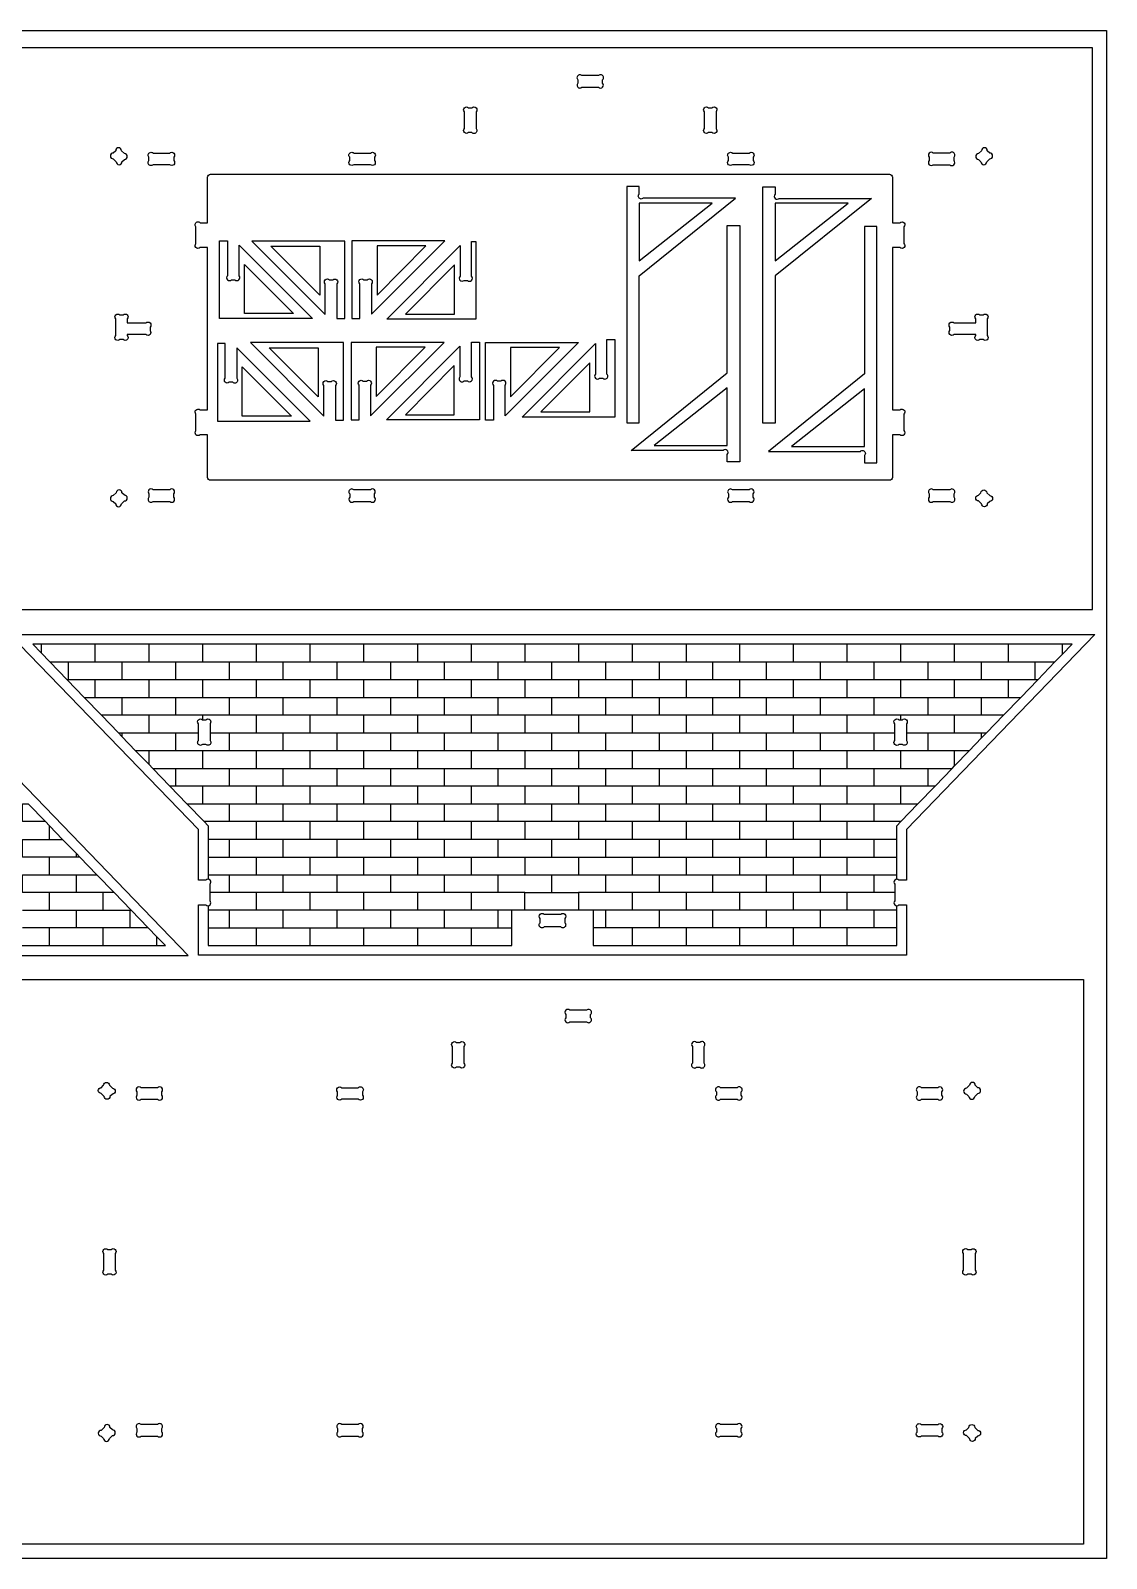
# Model space of a CAD drawing. Extents: x -202 to 2000, y -1029 to 551.
# Drawn here: x 888 to 2000, y -1029 to 551 of the extents above; entities that cross this region are included whole.
import ezdxf

# ---------------------------------------------------------------- set-up
doc = ezdxf.new("R2010")
doc.units = 0
doc.header["$MEASUREMENT"] = 0
doc.layers.get('0').update_dxf_attribs({"linetype": 'CONTINUOUS'})
doc.layers.add('ENGRAVING', color=1, linetype='CONTINUOUS')

msp = doc.modelspace()

# ---------------------------------------------------------------- linework, layer by layer
for points in [[(-202.2, -1028.7), (-202.2, 551.1), (1999.8, 551.1), (1999.8, -1028.7)], [(864, -47.6), (1985.4, -47.6), (1985.4, 533.1), (864, 533.1)], [(1516.8, 313.1), (1592.3, 372.7), (1516.8, 372.7)], [(1657.4, 312.9), (1732.9, 372.5), (1657.4, 372.5)], [(1136, 328.3), (1186.7, 328.3), (1186.7, 277.4)], [(1245.9, 277.6), (1296.5, 328.5), (1245.9, 328.5)], [(1109, 258.4), (1109, 309.3), (1159.7, 258.4)], [(1275.3, 257.9), (1325.9, 257.9), (1325.9, 308.8)], [(1134.6, 223.2), (1185.2, 223.2), (1185.2, 172.3)], [(1245.1, 172.7), (1295.8, 223.6), (1245.1, 223.6)], [(1384, 172.5), (1434.6, 223.4), (1384, 223.4)], [(1415.2, 156.7), (1465.9, 156.7), (1465.9, 207.6)], [(1106.7, 152.4), (1106.7, 203.3), (1157.4, 152.4)], [(1325.8, 153.8), (1325.8, 204.7), (1275.2, 153.8)], [(1532.5, 122.2), (1607.9, 122.2), (1607.9, 181.7)], [(1749.8, 180.7), (1674.3, 121.1), (1749.8, 121.1)], [(851.6, -1014), (851.6, -430.2), (1976, -430.2), (1976, -1014)]]:
    msp.add_lwpolyline(points, close=True)
for points in [[(1457.7, 492.5), (1474.9, 492.5, 1), (1479.1, 496.7), (1479.1, 500.2, 1), (1474.9, 504.5), (1457.7, 504.5, 1), (1453.5, 500.2), (1453.5, 496.7, 1)], [(1340.5, 471.3), (1344, 471.3, -1), (1348.3, 467), (1348.3, 449.9, -1), (1344, 445.6), (1340.5, 445.6, -1), (1336.3, 449.9), (1336.3, 467, -1)], [(1584.3, 449.9), (1584.3, 467, -1), (1588.5, 471.3), (1592.1, 471.3, -1), (1596.3, 467), (1596.3, 449.9, -1), (1592.1, 445.6), (1588.5, 445.6, -1)], [(982.3, 415.4), (984.8, 417.9, 1), (984.8, 423.9), (981.8, 426.9, 1), (975.8, 426.9), (973.3, 424.4, 1), (973.3, 418.4), (976.3, 415.4, 1)], [(1876.1, 415.4), (1879.2, 418.4, 1), (1879.2, 424.4), (1876.7, 426.9, 1), (1870.7, 426.9), (1867.7, 423.9, 1), (1867.7, 417.9), (1870.1, 415.4, 1)], [(1014.4, 424.4), (1031.6, 424.4, -1), (1035.8, 420.1), (1035.8, 416.6, -1), (1031.6, 412.4), (1014.4, 412.4, -1), (1010.2, 416.6), (1010.2, 420.1, -1)], [(1221.9, 424.4), (1239.1, 424.4, -1), (1243.3, 420.1), (1243.3, 416.6, -1), (1239.1, 412.4), (1221.9, 412.4, -1), (1217.7, 416.6), (1217.7, 420.1, -1)], [(1613.4, 424.4), (1630.6, 424.4, -1), (1634.8, 420.1), (1634.8, 416.6, -1), (1630.6, 412.4), (1613.4, 412.4, -1), (1609.2, 416.6), (1609.2, 420.1, -1)], [(1838, 424.4), (1820.9, 424.4, 1), (1816.7, 420.1), (1816.7, 416.6, 1), (1820.9, 412.4), (1838, 412.4, 1), (1842.3, 416.6), (1842.3, 420.1, 1)], [(1778.6, 133.2), (1778.6, 89.1, -0.414214), (1775.6, 86.1), (1073.8, 86.1, -0.414214), (1070.8, 89.1), (1070.8, 133.2), (1063, 133.2, -1), (1058.8, 137.4), (1058.8, 154.5, -1), (1063, 158.8), (1070.8, 158.8), (1070.8, 326.7), (1063, 326.7, -1), (1058.8, 331), (1058.8, 348.1, -1), (1063, 352.4), (1070.8, 352.4), (1070.8, 399.5, -0.414214), (1073.8, 402.5), (1775.6, 402.5, -0.414214), (1778.6, 399.5), (1778.6, 352.4), (1786.4, 352.4, -1), (1790.6, 348.1), (1790.6, 331, -1), (1786.4, 326.7), (1778.6, 326.7), (1778.6, 158.8), (1786.4, 158.8, -1), (1790.6, 154.5), (1790.6, 137.4, -1), (1786.4, 133.2)], [(1504, 389.8), (1504, 145.4), (1516.8, 145.4), (1516.8, 297.6), (1616.3, 377.8), (1521.1, 377.8, -1), (1516.8, 382), (1516.8, 389.8)], [(1644.6, 145.2), (1644.6, 389.6), (1657.4, 389.6), (1657.4, 381.8, 1), (1661.7, 377.6), (1756.9, 377.6), (1657.4, 297.4), (1657.4, 145.2)], [(1607.9, 105), (1607.9, 112.8, 1), (1603.7, 117), (1508.5, 117), (1607.9, 197.2), (1607.9, 349.4), (1620.8, 349.4), (1620.8, 105)], [(1650.4, 116), (1745.5, 116, -1), (1749.8, 111.7), (1749.8, 104), (1762.6, 104), (1762.6, 348.4), (1749.8, 348.4), (1749.8, 196.2)], [(1083.1, 253.3), (1083.1, 333.5), (1091.3, 333.5), (1091.3, 297.6, 1), (1095.5, 293.4), (1099, 293.4, 1), (1103.3, 297.6), (1103.3, 329.2), (1179.1, 253.3)], [(1116.6, 333.4), (1192.4, 257.5), (1192.4, 289.1, -1), (1196.7, 293.3), (1200.2, 293.3, -1), (1204.4, 289.1), (1204.4, 253.2), (1212.6, 253.2), (1212.6, 333.4)], [(1228.1, 253.4), (1228.1, 289.3, -1), (1232.4, 293.5), (1235.9, 293.5, -1), (1240.1, 289.3), (1240.1, 257.7), (1315.9, 333.6), (1220, 333.6), (1220, 253.4)], [(1255.9, 252.7), (1331.7, 328.7), (1331.7, 297.1, 1), (1335.9, 292.8), (1339.4, 292.8, 1), (1343.7, 297.1), (1343.7, 333), (1348, 333), (1348, 252.7)], [(1011.3, 244.5), (1011.3, 241, -1), (1007.1, 236.8), (987.8, 236.8), (987.8, 235.7, -1), (983.6, 231.5), (980.1, 231.5, -1), (975.8, 235.7), (975.8, 252.9, -1), (980.1, 257.1), (983.6, 257.1, -1), (987.8, 252.9), (987.8, 248.8), (1007.1, 248.8, -1)], [(1864.7, 236.8), (1842.3, 236.8, -1), (1838.1, 241), (1838.1, 244.5, -1), (1842.3, 248.8), (1864.7, 248.8), (1864.7, 252.9, -1), (1868.9, 257.1), (1872.4, 257.1, -1), (1876.7, 252.9), (1876.7, 235.7, -1), (1872.4, 231.5), (1868.9, 231.5, -1), (1864.7, 235.7)], [(1080.9, 147.3), (1176.8, 147.3), (1101, 223.2), (1101, 191.6, -1), (1096.8, 187.4), (1093.2, 187.4, -1), (1089, 191.6), (1089, 227.5), (1080.9, 227.5)], [(1115.1, 228.4), (1191, 152.4), (1191, 184, -1), (1195.2, 188.3), (1198.7, 188.3, -1), (1203, 184), (1203, 148.2), (1211.1, 148.2), (1211.1, 228.4)], [(1227.3, 148.5), (1227.3, 184.4, -1), (1231.6, 188.6), (1235.1, 188.6, -1), (1239.3, 184.4), (1239.3, 152.8), (1315.2, 228.7), (1219.2, 228.7), (1219.2, 148.5)], [(1255.8, 148.7), (1331.6, 224.6), (1331.6, 193, 1), (1335.8, 188.8), (1339.3, 188.8, 1), (1343.6, 193), (1343.6, 228.9), (1351.7, 228.9), (1351.7, 148.7)], [(1374, 188.5), (1370.5, 188.5, 1), (1366.2, 184.2), (1366.2, 148.4), (1358.1, 148.4), (1358.1, 228.6), (1454, 228.6), (1378.2, 152.6), (1378.2, 184.2, 1)], [(1395.8, 151.5), (1471.6, 227.5), (1471.6, 195.9, 1), (1475.9, 191.6), (1479.4, 191.6, 1), (1483.6, 195.9), (1483.6, 231.8), (1491.8, 231.8), (1491.8, 151.5)], [(984.8, 70.7), (982.3, 73.2, 1), (976.3, 73.2), (973.3, 70.2, 1), (973.3, 64.2), (975.8, 61.7, 1), (981.8, 61.7), (984.8, 64.7, 1)], [(1014.4, 64.2), (1031.6, 64.2, 1), (1035.8, 68.5), (1035.8, 72, 1), (1031.6, 76.2), (1014.4, 76.2, 1), (1010.2, 72), (1010.2, 68.5, 1)], [(1221.9, 64.2), (1239.1, 64.2, 1), (1243.3, 68.5), (1243.3, 72, 1), (1239.1, 76.2), (1221.9, 76.2, 1), (1217.7, 72), (1217.7, 68.5, 1)], [(1630.6, 76.2), (1613.4, 76.2, 1), (1609.2, 72), (1609.2, 68.5, 1), (1613.4, 64.2), (1630.6, 64.2, 1), (1634.8, 68.5), (1634.8, 72, 1)], [(1838, 76.2), (1820.9, 76.2, 1), (1816.7, 72), (1816.7, 68.5, 1), (1820.9, 64.2), (1838, 64.2, 1), (1842.3, 68.5), (1842.3, 72, 1)], [(1867.7, 70.7), (1870.1, 73.2, -1), (1876.1, 73.2), (1879.2, 70.2, -1), (1879.2, 64.2), (1876.7, 61.7, -1), (1870.7, 61.7), (1867.7, 64.7, -1)], [(-70.6, -405.2), (1050.8, -405.2), (856, -203.5), (856, -151.3), (848.2, -151.3, -1), (844, -147.1), (844, -130, -1), (848.2, -125.7), (856, -125.7), (856, -73.5), (124.2, -73.5), (124.2, -125.7), (131.9, -125.7, -1), (136.2, -130), (136.2, -147.1, -1), (131.9, -151.3), (124.2, -151.3), (124.2, -203.5)], [(1061.3, -405.1), (1061.3, -352.9), (1069.1, -352.9, 1), (1073.3, -348.7), (1073.3, -331.6, 1), (1069.1, -327.3), (1061.3, -327.3), (1061.3, -275.1), (866.5, -73.5), (1987.9, -73.5), (1793.1, -275.1), (1793.1, -327.3), (1785.4, -327.3, 1), (1781.1, -331.6), (1781.1, -348.7, 1), (1785.4, -352.9), (1793.1, -352.9), (1793.1, -405.1)], [(1061.3, -175.2), (1061.3, -165.7, -1), (1065.6, -161.5), (1069.1, -161.5, -1), (1073.3, -165.7), (1073.3, -175.2), (1073.3, -182.9, -1), (1069.1, -187.1), (1065.6, -187.1, -1), (1061.3, -182.9)], [(1793.1, -165.7), (1793.1, -182.9, -1), (1788.9, -187.1), (1785.4, -187.1, -1), (1781.1, -182.9), (1781.1, -175.2), (1781.1, -165.7, -1), (1785.4, -161.5), (1787.4, -161.5), (1788.9, -161.5, -1)], [(1418.7, -362.7), (1435.8, -362.7, -1), (1440.1, -366.9), (1440.1, -371.5, -1), (1435.8, -375.8), (1418.7, -375.8, -1), (1414.4, -371.5), (1414.4, -366.9, -1)], [(1441, -466.2), (1441, -469.7, 1), (1445.3, -473.9), (1462.4, -473.9, 1), (1466.7, -469.7), (1466.7, -466.2, 1), (1462.4, -461.9), (1445.3, -461.9, 1)], [(1323.8, -516.6), (1323.8, -499.4, -1), (1328.1, -495.2), (1331.6, -495.2, -1), (1335.8, -499.4), (1335.8, -516.6, -1), (1331.6, -520.8), (1328.1, -520.8, -1)], [(1583.9, -516.6), (1583.9, -499.4, 1), (1579.6, -495.2), (1576.1, -495.2, 1), (1571.9, -499.4), (1571.9, -516.6, 1), (1576.1, -520.8), (1579.6, -520.8, 1)], [(960.8, -542), (963.3, -539.5, -1), (969.3, -539.5), (972.4, -542.6, -1), (972.4, -548.6), (969.9, -551, -1), (963.9, -551), (960.8, -548, -1)], [(1866.8, -542), (1864.3, -539.5, 1), (1858.3, -539.5), (1855.2, -542.6, 1), (1855.2, -548.6), (1857.7, -551, 1), (1863.7, -551), (1866.8, -548, 1)], [(1002, -554), (1019.1, -554, 1), (1023.4, -549.8), (1023.4, -546.3, 1), (1019.1, -542), (1002, -542, 1), (997.8, -546.3), (997.8, -549.8, 1)], [(1209.5, -542), (1226.6, -542, -1), (1230.9, -546.3), (1230.9, -549.8, -1), (1226.6, -554), (1209.5, -554, -1), (1205.2, -549.8), (1205.2, -546.3, -1)], [(1601, -554), (1618.1, -554, 1), (1622.4, -549.8), (1622.4, -546.3, 1), (1618.1, -542), (1601, -542, 1), (1596.7, -546.3), (1596.7, -549.8, 1)], [(1825.6, -542), (1808.5, -542, 1), (1804.2, -546.3), (1804.2, -549.8, 1), (1808.5, -554), (1825.6, -554, 1), (1829.8, -549.8), (1829.8, -546.3, 1)], [(963.4, -730.7), (963.4, -713.5, -1), (967.6, -709.3), (971.1, -709.3, -1), (975.4, -713.5), (975.4, -730.7, -1), (971.1, -734.9), (967.6, -734.9, -1)], [(1856.5, -709.3), (1860, -709.3, -1), (1864.2, -713.5), (1864.2, -730.7, -1), (1860, -734.9), (1856.5, -734.9, -1), (1852.2, -730.7), (1852.2, -713.5, -1)], [(969.3, -904.7), (972.4, -901.7, 1), (972.4, -895.7), (969.9, -893.2, 1), (963.9, -893.2), (960.8, -896.3, 1), (960.8, -902.3), (963.3, -904.7, 1)], [(1002, -902.2), (1019.1, -902.2, 1), (1023.4, -898), (1023.4, -894.4, 1), (1019.1, -890.2), (1002, -890.2, 1), (997.8, -894.4), (997.8, -898, 1)], [(1209.5, -902.2), (1226.6, -902.2, 1), (1230.9, -898), (1230.9, -894.4, 1), (1226.6, -890.2), (1209.5, -890.2, 1), (1205.2, -894.4), (1205.2, -898, 1)], [(1601, -902.2), (1618.1, -902.2, 1), (1622.4, -898), (1622.4, -894.4, 1), (1618.1, -890.2), (1601, -890.2, 1), (1596.7, -894.4), (1596.7, -898, 1)], [(1825.6, -902.2), (1808.5, -902.2, -1), (1804.2, -898), (1804.2, -894.4, -1), (1808.5, -890.2), (1825.6, -890.2, -1), (1829.8, -894.4), (1829.8, -898, -1)], [(1855.2, -895.7), (1857.7, -893.2, -1), (1863.7, -893.2), (1866.8, -896.3, -1), (1866.8, -902.3), (1864.3, -904.7, -1), (1858.3, -904.7), (1855.2, -901.7, -1)]]:
    msp.add_lwpolyline(points, format="xyb", close=True)
at = {"layer": 'ENGRAVING'}
for points in [[(954.4, -83.5), (898.8, -83.5), (890.1, -83.5), (898.8, -92.5)], [(898.8, -83.5), (898.8, -92.5)], [(898.8, -92.5), (907.8, -101.8)], [(1009.9, -83.5), (954.4, -83.5)], [(954.4, -83.5), (954.4, -101.8)], [(1009.9, -83.5), (1009.9, -101.8)], [(1065.4, -83.5), (1009.9, -83.5)], [(1121, -83.5), (1065.4, -83.5)], [(1065.4, -83.5), (1065.4, -101.8)], [(1121, -83.5), (1121, -101.8)], [(1176.5, -83.5), (1121, -83.5)], [(1176.5, -83.5), (1176.5, -101.8), (1204.3, -101.8)], [(1232, -83.5), (1176.5, -83.5)], [(1287.6, -83.5), (1232, -83.5), (1232, -101.8)], [(1287.6, -83.5), (1287.6, -101.8)], [(1343.1, -83.5), (1287.6, -83.5)], [(1343.1, -83.5), (1343.1, -101.8)], [(1398.7, -83.5), (1343.1, -83.5)], [(1398.7, -83.5), (1398.7, -101.8)], [(1454.2, -83.5), (1398.7, -83.5)], [(1509.7, -83.5), (1454.2, -83.5)], [(1454.2, -83.5), (1454.2, -101.8)], [(1509.7, -83.5), (1509.7, -101.8)], [(1565.3, -83.5), (1509.7, -83.5)], [(1565.3, -83.5), (1565.3, -101.8)], [(1898.5, -83.5), (1842.9, -83.5), (1787.4, -83.5), (1731.9, -83.5), (1676.3, -83.5), (1620.8, -83.5), (1565.3, -83.5)], [(1620.8, -101.8), (1620.8, -83.5)], [(1676.3, -101.8), (1676.3, -83.5)], [(1731.9, -101.8), (1731.9, -83.5)], [(1787.4, -101.8), (1787.4, -83.5)], [(1842.9, -101.8), (1842.9, -83.5)], [(1893.5, -156.8), (1911.2, -138.5), (1928.9, -120.2), (1946.6, -101.8), (1954, -94.2), (1964.3, -83.5)], [(1898.5, -101.8), (1898.5, -83.5)], [(1954, -83.5), (1898.5, -83.5)], [(1954, -83.5), (1954, -94.2)], [(1964.3, -83.5), (1954, -83.5)], [(907.8, -101.8), (926.6, -101.8)], [(907.8, -101.8), (925.6, -120.2)], [(926.6, -101.8), (926.6, -120.2)], [(926.6, -101.8), (954.4, -101.8)], [(954.4, -101.8), (982.1, -101.8), (1009.9, -101.8)], [(982.1, -101.8), (982.1, -120.2)], [(1009.9, -101.8), (1037.7, -101.8)], [(1037.7, -101.8), (1065.4, -101.8)], [(1037.7, -101.8), (1037.7, -120.2)], [(1065.4, -101.8), (1093.2, -101.8)], [(1093.2, -101.8), (1121, -101.8)], [(1093.2, -101.8), (1093.2, -120.2)], [(1121, -101.8), (1148.7, -101.8)], [(1148.7, -101.8), (1176.5, -101.8)], [(1148.7, -101.8), (1148.7, -120.2)], [(1204.3, -101.8), (1232, -101.8)], [(1204.3, -101.8), (1204.3, -120.2)], [(1232, -101.8), (1259.8, -101.8), (1287.6, -101.8)], [(1259.8, -101.8), (1259.8, -120.2)], [(1287.6, -101.8), (1315.4, -101.8), (1343.1, -101.8)], [(1315.4, -101.8), (1315.4, -120.2)], [(1343.1, -101.8), (1370.9, -101.8), (1398.7, -101.8)], [(1370.9, -101.8), (1370.9, -120.2)], [(1398.7, -101.8), (1426.4, -101.8)], [(1426.4, -101.8), (1454.2, -101.8)], [(1426.4, -101.8), (1426.4, -120.2)], [(1454.2, -101.8), (1482, -101.8)], [(1482, -101.8), (1509.7, -101.8)], [(1482, -101.8), (1482, -120.2)], [(1509.7, -101.8), (1537.5, -101.8)], [(1537.5, -101.8), (1565.3, -101.8)], [(1537.5, -101.8), (1537.5, -120.2)], [(1565.3, -101.8), (1593, -101.8)], [(1593, -120.2), (1593, -101.8)], [(1593, -101.8), (1620.8, -101.8), (1648.6, -101.8), (1676.3, -101.8), (1704.1, -101.8), (1731.9, -101.8), (1759.6, -101.8), (1787.4, -101.8), (1815.2, -101.8), (1842.9, -101.8)], [(1648.6, -120.2), (1648.6, -101.8)], [(1704.1, -101.8), (1704.1, -120.2)], [(1759.6, -120.2), (1759.6, -101.8)], [(1815.2, -101.8), (1815.2, -120.2)], [(1842.9, -101.8), (1870.7, -101.8), (1898.5, -101.8), (1926.2, -101.8)], [(1870.7, -120.2), (1870.7, -101.8)], [(1926.2, -120.2), (1926.2, -101.8)], [(1926.2, -101.8), (1946.6, -101.8)], [(926.6, -120.2), (925.6, -120.2)], [(925.6, -120.2), (943.3, -138.5)], [(954.4, -120.2), (926.6, -120.2)], [(982.1, -120.2), (954.4, -120.2)], [(954.4, -120.2), (954.4, -138.5)], [(1009.9, -120.2), (982.1, -120.2)], [(1037.7, -120.2), (1009.9, -120.2)], [(1009.9, -120.2), (1009.9, -138.5)], [(1065.4, -120.2), (1037.7, -120.2)], [(1093.2, -120.2), (1065.4, -120.2)], [(1065.4, -120.2), (1065.4, -138.5)], [(1121, -120.2), (1093.2, -120.2)], [(1121, -120.2), (1121, -138.5), (1148.7, -138.5)], [(1148.7, -120.2), (1121, -120.2)], [(1176.5, -120.2), (1148.7, -120.2)], [(1176.5, -120.2), (1176.5, -138.5)], [(1204.3, -120.2), (1176.5, -120.2)], [(1232, -120.2), (1204.3, -120.2)], [(1232, -120.2), (1232, -138.5)], [(1259.8, -120.2), (1232, -120.2)], [(1287.6, -120.2), (1259.8, -120.2)], [(1315.4, -120.2), (1287.6, -120.2)], [(1287.6, -120.2), (1287.6, -138.5)], [(1343.1, -120.2), (1315.4, -120.2)], [(1343.1, -120.2), (1343.1, -138.5)], [(1370.9, -120.2), (1343.1, -120.2)], [(1398.7, -120.2), (1370.9, -120.2)], [(1398.7, -120.2), (1398.7, -138.5)], [(1426.4, -120.2), (1398.7, -120.2)], [(1454.2, -120.2), (1426.4, -120.2)], [(1482, -120.2), (1454.2, -120.2)], [(1454.2, -120.2), (1454.2, -138.5)], [(1509.7, -120.2), (1482, -120.2)], [(1509.7, -120.2), (1509.7, -138.5)], [(1537.5, -120.2), (1509.7, -120.2)], [(1565.3, -120.2), (1537.5, -120.2)], [(1565.3, -120.2), (1565.3, -138.5)], [(1593, -120.2), (1565.3, -120.2)], [(1620.8, -120.2), (1593, -120.2)], [(1620.8, -138.5), (1620.8, -120.2)], [(1648.6, -120.2), (1620.8, -120.2)], [(1676.3, -120.2), (1648.6, -120.2)], [(1704.1, -120.2), (1676.3, -120.2)], [(1676.3, -138.5), (1676.3, -120.2)], [(1731.9, -120.2), (1704.1, -120.2)], [(1731.9, -138.5), (1731.9, -120.2)], [(1759.6, -120.2), (1731.9, -120.2)], [(1815.2, -120.2), (1787.4, -120.2), (1759.6, -120.2)], [(1787.4, -138.5), (1787.4, -120.2)], [(1842.9, -120.2), (1815.2, -120.2)], [(1870.7, -120.2), (1842.9, -120.2)], [(1842.9, -138.5), (1842.9, -120.2)], [(1898.5, -120.2), (1870.7, -120.2)], [(1926.2, -120.2), (1898.5, -120.2)], [(1898.5, -138.5), (1898.5, -120.2)], [(1928.9, -120.2), (1926.2, -120.2)], [(943.3, -138.5), (954.4, -138.5)], [(943.3, -138.5), (961, -156.8)], [(954.4, -138.5), (982.1, -138.5)], [(982.1, -138.5), (982.1, -156.8)], [(982.1, -138.5), (1009.9, -138.5)], [(1009.9, -138.5), (1037.7, -138.5)], [(1037.7, -138.5), (1037.7, -156.8)], [(1037.7, -138.5), (1065.4, -138.5)], [(1065.4, -138.5), (1093.2, -138.5)], [(1093.2, -138.5), (1121, -138.5)], [(1093.2, -138.5), (1093.2, -156.8)], [(1148.7, -138.5), (1148.7, -156.8)], [(1148.7, -138.5), (1176.5, -138.5)], [(1176.5, -138.5), (1204.3, -138.5)], [(1204.3, -138.5), (1232, -138.5)], [(1204.3, -138.5), (1204.3, -156.8)], [(1232, -138.5), (1259.8, -138.5)], [(1259.8, -138.5), (1259.8, -156.8)], [(1259.8, -138.5), (1287.6, -138.5)], [(1287.6, -138.5), (1315.4, -138.5)], [(1315.4, -138.5), (1315.4, -156.8)], [(1315.4, -138.5), (1343.1, -138.5)], [(1343.1, -138.5), (1370.9, -138.5)], [(1370.9, -138.5), (1370.9, -156.8)], [(1370.9, -138.5), (1398.7, -138.5)], [(1398.7, -138.5), (1426.4, -138.5)], [(1426.4, -138.5), (1454.2, -138.5)], [(1426.4, -138.5), (1426.4, -156.8)], [(1454.2, -138.5), (1482, -138.5)], [(1482, -138.5), (1482, -156.8)], [(1482, -138.5), (1509.7, -138.5)], [(1509.7, -138.5), (1537.5, -138.5)], [(1537.5, -138.5), (1565.3, -138.5)], [(1537.5, -138.5), (1537.5, -156.8)], [(1565.3, -138.5), (1593, -138.5)], [(1593, -156.8), (1593, -138.5)], [(1593, -138.5), (1620.8, -138.5)], [(1620.8, -138.5), (1648.6, -138.5)], [(1648.6, -138.5), (1676.3, -138.5)], [(1676.3, -156.8), (1648.6, -156.8), (1648.6, -138.5)], [(1676.3, -138.5), (1704.1, -138.5)], [(1704.1, -138.5), (1704.1, -156.8)], [(1704.1, -138.5), (1731.9, -138.5)], [(1731.9, -138.5), (1759.6, -138.5)], [(1759.6, -156.8), (1759.6, -138.5), (1787.4, -138.5)], [(1787.4, -138.5), (1815.2, -138.5)], [(1815.2, -138.5), (1842.9, -138.5)], [(1815.2, -138.5), (1815.2, -156.8)], [(1842.9, -138.5), (1870.7, -138.5)], [(1870.7, -138.5), (1898.5, -138.5)], [(1870.7, -156.8), (1870.7, -138.5)], [(1898.5, -138.5), (1911.2, -138.5)], [(982.1, -156.8), (961, -156.8)], [(961, -156.8), (978.7, -175.2)], [(1009.9, -156.8), (982.1, -156.8)], [(1037.7, -156.8), (1009.9, -156.8)], [(1009.9, -156.8), (1009.9, -175.2)], [(1065.4, -156.8), (1037.7, -156.8)], [(1093.2, -156.8), (1065.4, -156.8)], [(1065.4, -156.8), (1065.4, -161.5)], [(1121, -156.8), (1093.2, -156.8)], [(1121, -156.8), (1121, -175.2)], [(1148.7, -156.8), (1121, -156.8)], [(1176.5, -156.8), (1148.7, -156.8)], [(1204.3, -156.8), (1176.5, -156.8)], [(1176.5, -156.8), (1176.5, -175.2)], [(1232, -156.8), (1204.3, -156.8)], [(1232, -156.8), (1232, -175.2)], [(1259.8, -156.8), (1232, -156.8)], [(1287.6, -156.8), (1259.8, -156.8)], [(1315.4, -156.8), (1287.6, -156.8)], [(1287.6, -156.8), (1287.6, -175.2)], [(1343.1, -156.8), (1315.4, -156.8)], [(1343.1, -156.8), (1343.1, -175.2)], [(1370.9, -156.8), (1343.1, -156.8)], [(1398.7, -156.8), (1370.9, -156.8)], [(1426.4, -156.8), (1398.7, -156.8)], [(1398.7, -156.8), (1398.7, -175.2)], [(1482, -156.8), (1454.2, -156.8), (1426.4, -156.8)], [(1454.2, -156.8), (1454.2, -175.2)], [(1509.7, -156.8), (1482, -156.8)], [(1509.7, -156.8), (1509.7, -175.2)], [(1537.5, -156.8), (1509.7, -156.8)], [(1593, -156.8), (1565.3, -156.8), (1537.5, -156.8)], [(1565.3, -156.8), (1565.3, -175.2)], [(1648.6, -156.8), (1620.8, -156.8), (1593, -156.8)], [(1620.8, -175.2), (1620.8, -156.8)], [(1704.1, -156.8), (1676.3, -156.8)], [(1676.3, -175.2), (1676.3, -156.8)], [(1731.9, -156.8), (1704.1, -156.8)], [(1731.9, -175.2), (1731.9, -156.8)], [(1759.6, -156.8), (1731.9, -156.8)], [(1787.4, -156.8), (1759.6, -156.8)], [(1842.9, -156.8), (1815.2, -156.8), (1787.4, -156.8)], [(1787.4, -161.5), (1787.4, -156.8)], [(1870.7, -156.8), (1842.9, -156.8)], [(1842.9, -175.2), (1842.9, -156.8)], [(1893.5, -156.8), (1870.7, -156.8)], [(1875.8, -175.2), (1893.5, -156.8)], [(978.7, -175.2), (982.1, -178.7)], [(978.7, -175.2), (982.1, -175.2)], [(982.1, -175.2), (1009.9, -175.2)], [(982.1, -175.2), (982.1, -178.7)], [(982.1, -178.7), (996.4, -193.5)], [(1009.9, -175.2), (1037.7, -175.2)], [(1037.7, -175.2), (1037.7, -193.5)], [(1037.7, -175.2), (1061.3, -175.2)], [(1073.3, -175.2), (1093.2, -175.2)], [(1093.2, -175.2), (1093.2, -193.5)], [(1093.2, -175.2), (1121, -175.2)], [(1121, -175.2), (1148.7, -175.2)], [(1148.7, -175.2), (1176.5, -175.2)], [(1148.7, -175.2), (1148.7, -193.5)], [(1176.5, -175.2), (1204.3, -175.2)], [(1204.3, -175.2), (1204.3, -193.5)], [(1204.3, -175.2), (1232, -175.2)], [(1232, -175.2), (1259.8, -175.2)], [(1259.8, -175.2), (1259.8, -193.5)], [(1259.8, -175.2), (1287.6, -175.2)], [(1287.6, -175.2), (1315.4, -175.2)], [(1315.4, -175.2), (1343.1, -175.2)], [(1315.4, -175.2), (1315.4, -193.5)], [(1343.1, -175.2), (1370.9, -175.2)], [(1370.9, -175.2), (1370.9, -193.5)], [(1370.9, -175.2), (1398.7, -175.2)], [(1398.7, -175.2), (1426.4, -175.2)], [(1426.4, -175.2), (1426.4, -193.5)], [(1426.4, -175.2), (1454.2, -175.2)], [(1454.2, -175.2), (1482, -175.2)], [(1482, -175.2), (1509.7, -175.2)], [(1482, -175.2), (1482, -193.5)], [(1509.7, -175.2), (1537.5, -175.2)], [(1537.5, -175.2), (1537.5, -193.5)], [(1537.5, -175.2), (1565.3, -175.2)], [(1565.3, -175.2), (1593, -175.2)], [(1593, -193.5), (1593, -175.2)], [(1593, -175.2), (1620.8, -175.2)], [(1620.8, -175.2), (1648.6, -175.2)], [(1648.6, -193.5), (1648.6, -175.2)], [(1648.6, -175.2), (1676.3, -175.2)], [(1676.3, -175.2), (1704.1, -175.2)], [(1704.1, -175.2), (1704.1, -193.5)], [(1704.1, -175.2), (1731.9, -175.2)], [(1731.9, -175.2), (1759.6, -175.2)], [(1759.6, -175.2), (1781.1, -175.2)], [(1759.6, -193.5), (1759.6, -175.2)], [(1815.2, -175.2), (1815.2, -193.5), (1787.4, -193.5)], [(1793.1, -175.2), (1815.2, -175.2)], [(1815.2, -175.2), (1842.9, -175.2)], [(1842.9, -175.2), (1870.7, -175.2)], [(1858.1, -193.5), (1870.7, -180.4)], [(1870.7, -180.4), (1870.7, -175.2)], [(1870.7, -175.2), (1875.8, -175.2)], [(1870.7, -180.4), (1875.8, -175.2)], [(1009.9, -193.5), (996.4, -193.5)], [(996.4, -193.5), (1009.9, -207.5)], [(1037.7, -193.5), (1009.9, -193.5)], [(1009.9, -193.5), (1009.9, -207.5)], [(1065.4, -193.5), (1037.7, -193.5)], [(1093.2, -193.5), (1065.4, -193.5)], [(1065.4, -193.5), (1065.4, -211.8)], [(1121, -193.5), (1093.2, -193.5)], [(1148.7, -193.5), (1121, -193.5)], [(1121, -193.5), (1121, -211.8)], [(1176.5, -193.5), (1148.7, -193.5)], [(1176.5, -193.5), (1176.5, -211.8)], [(1204.3, -193.5), (1176.5, -193.5)], [(1232, -193.5), (1204.3, -193.5)], [(1259.8, -193.5), (1232, -193.5)], [(1232, -193.5), (1232, -211.8)], [(1287.6, -193.5), (1259.8, -193.5)], [(1315.4, -193.5), (1287.6, -193.5)], [(1287.6, -193.5), (1287.6, -211.8)], [(1343.1, -193.5), (1315.4, -193.5)], [(1370.9, -193.5), (1343.1, -193.5)], [(1343.1, -193.5), (1343.1, -211.8)], [(1398.7, -193.5), (1370.9, -193.5)], [(1426.4, -193.5), (1398.7, -193.5)], [(1398.7, -193.5), (1398.7, -211.8)], [(1454.2, -193.5), (1426.4, -193.5)], [(1482, -193.5), (1454.2, -193.5)], [(1454.2, -193.5), (1454.2, -211.8)], [(1509.7, -193.5), (1482, -193.5)], [(1537.5, -193.5), (1509.7, -193.5)], [(1509.7, -193.5), (1509.7, -211.8)], [(1565.3, -193.5), (1537.5, -193.5)], [(1593, -193.5), (1565.3, -193.5)], [(1565.3, -193.5), (1565.3, -211.8)], [(1620.8, -211.8), (1620.8, -193.5), (1593, -193.5)], [(1676.3, -193.5), (1648.6, -193.5), (1620.8, -193.5)], [(1704.1, -193.5), (1676.3, -193.5)], [(1676.3, -211.8), (1676.3, -193.5)], [(1731.9, -193.5), (1704.1, -193.5)], [(1759.6, -193.5), (1731.9, -193.5)], [(1731.9, -211.8), (1731.9, -193.5)], [(1787.4, -193.5), (1759.6, -193.5)], [(1787.4, -211.8), (1787.4, -193.5)], [(1842.9, -193.5), (1815.2, -193.5)], [(1842.9, -209.2), (1842.9, -193.5)], [(1858.1, -193.5), (1842.9, -193.5)], [(1842.9, -209.2), (1858.1, -193.5)], [(1009.9, -207.5), (1014.1, -211.8)], [(1014.1, -211.8), (1031.8, -230.2)], [(1014.1, -211.8), (1037.7, -211.8)], [(1037.7, -211.8), (1037.7, -230.2)], [(1037.7, -211.8), (1065.4, -211.8)], [(1065.4, -211.8), (1093.2, -211.8)], [(1093.2, -211.8), (1093.2, -230.2)], [(1093.2, -211.8), (1121, -211.8)], [(1121, -211.8), (1148.7, -211.8)], [(1148.7, -211.8), (1148.7, -230.2)], [(1148.7, -211.8), (1176.5, -211.8)], [(1176.5, -211.8), (1204.3, -211.8)], [(1204.3, -211.8), (1232, -211.8)], [(1204.3, -211.8), (1204.3, -230.2)], [(1232, -211.8), (1259.8, -211.8)], [(1259.8, -211.8), (1287.6, -211.8)], [(1259.8, -211.8), (1259.8, -230.2)], [(1287.6, -211.8), (1315.4, -211.8)], [(1315.4, -211.8), (1343.1, -211.8)], [(1315.4, -211.8), (1315.4, -230.2)], [(1343.1, -211.8), (1370.9, -211.8)], [(1370.9, -211.8), (1398.7, -211.8)], [(1370.9, -211.8), (1370.9, -230.2)], [(1398.7, -211.8), (1426.4, -211.8)], [(1426.4, -211.8), (1454.2, -211.8)], [(1426.4, -211.8), (1426.4, -230.2)], [(1454.2, -211.8), (1482, -211.8)], [(1482, -211.8), (1482, -230.2)], [(1482, -211.8), (1509.7, -211.8)], [(1509.7, -211.8), (1537.5, -211.8)], [(1537.5, -211.8), (1565.3, -211.8)], [(1537.5, -211.8), (1537.5, -230.2)], [(1565.3, -211.8), (1593, -211.8)], [(1593, -230.2), (1593, -211.8)], [(1593, -211.8), (1620.8, -211.8)], [(1620.8, -211.8), (1648.6, -211.8)], [(1648.6, -230.2), (1648.6, -211.8)], [(1648.6, -211.8), (1676.3, -211.8)], [(1676.3, -211.8), (1704.1, -211.8)], [(1704.1, -211.8), (1731.9, -211.8)], [(1704.1, -211.8), (1704.1, -230.2)], [(1731.9, -211.8), (1759.6, -211.8)], [(1759.6, -211.8), (1787.4, -211.8)], [(1759.6, -230.2), (1759.6, -211.8)], [(1787.4, -211.8), (1815.2, -211.8)], [(1805, -248.5), (1822.7, -230.2), (1840.4, -211.8)], [(1815.2, -211.8), (1840.4, -211.8)], [(1815.2, -211.8), (1815.2, -230.2)], [(1840.4, -211.8), (1842.9, -209.2)], [(1037.7, -230.2), (1031.8, -230.2)], [(1031.8, -230.2), (1049.5, -248.5)], [(1065.4, -230.2), (1037.7, -230.2)], [(1093.2, -230.2), (1065.4, -230.2)], [(1065.4, -230.2), (1065.4, -248.5)], [(1121, -230.2), (1093.2, -230.2)], [(1148.7, -230.2), (1121, -230.2)], [(1121, -230.2), (1121, -248.5)], [(1176.5, -230.2), (1148.7, -230.2)], [(1204.3, -230.2), (1176.5, -230.2)], [(1176.5, -230.2), (1176.5, -248.5)], [(1232, -230.2), (1204.3, -230.2)], [(1259.8, -230.2), (1232, -230.2)], [(1232, -230.2), (1232, -248.5)], [(1287.6, -230.2), (1259.8, -230.2)], [(1287.6, -230.2), (1287.6, -248.5)], [(1315.4, -230.2), (1287.6, -230.2)], [(1343.1, -230.2), (1315.4, -230.2)], [(1370.9, -230.2), (1343.1, -230.2)], [(1343.1, -230.2), (1343.1, -248.5)], [(1398.7, -230.2), (1370.9, -230.2)], [(1426.4, -230.2), (1398.7, -230.2)], [(1398.7, -230.2), (1398.7, -248.5)], [(1454.2, -230.2), (1426.4, -230.2)], [(1454.2, -230.2), (1454.2, -248.5)], [(1482, -230.2), (1454.2, -230.2)], [(1509.7, -230.2), (1482, -230.2)], [(1537.5, -230.2), (1509.7, -230.2)], [(1509.7, -230.2), (1509.7, -248.5)], [(1565.3, -230.2), (1537.5, -230.2)], [(1565.3, -230.2), (1565.3, -248.5)], [(1620.8, -230.2), (1593, -230.2), (1565.3, -230.2)], [(1676.3, -230.2), (1648.6, -230.2), (1620.8, -230.2)], [(1620.8, -248.5), (1620.8, -230.2)], [(1676.3, -248.5), (1676.3, -230.2)], [(1704.1, -230.2), (1676.3, -230.2)], [(1731.9, -248.5), (1731.9, -230.2), (1704.1, -230.2)], [(1759.6, -248.5), (1787.4, -248.5), (1787.4, -230.2), (1759.6, -230.2), (1731.9, -230.2)], [(1815.2, -230.2), (1787.4, -230.2)], [(1822.7, -230.2), (1815.2, -230.2)], [(903.2, -266.8), (879.6, -266.8), (879.6, -248.5), (885.5, -248.5)], [(903.2, -266.8), (885.5, -248.5)], [(1049.5, -248.5), (1067.2, -266.8)], [(1049.5, -248.5), (1065.4, -248.5)], [(1065.4, -248.5), (1093.2, -248.5)], [(1093.2, -248.5), (1121, -248.5)], [(1093.2, -248.5), (1093.2, -266.8)], [(1121, -248.5), (1148.7, -248.5)], [(1148.7, -248.5), (1148.7, -266.8)], [(1148.7, -248.5), (1176.5, -248.5)], [(1176.5, -248.5), (1204.3, -248.5)], [(1204.3, -248.5), (1232, -248.5)], [(1204.3, -248.5), (1204.3, -266.8)], [(1232, -248.5), (1259.8, -248.5)], [(1259.8, -248.5), (1287.6, -248.5)], [(1259.8, -248.5), (1259.8, -266.8)], [(1287.6, -248.5), (1315.4, -248.5)], [(1315.4, -248.5), (1315.4, -266.8)], [(1315.4, -248.5), (1343.1, -248.5)], [(1343.1, -248.5), (1370.9, -248.5)], [(1370.9, -248.5), (1398.7, -248.5)], [(1370.9, -248.5), (1370.9, -266.8)], [(1398.7, -248.5), (1426.4, -248.5)], [(1426.4, -248.5), (1454.2, -248.5)], [(1426.4, -248.5), (1426.4, -266.8)], [(1454.2, -248.5), (1482, -248.5)], [(1482, -248.5), (1482, -266.8)], [(1482, -248.5), (1509.7, -248.5)], [(1509.7, -248.5), (1537.5, -248.5)], [(1537.5, -248.5), (1537.5, -266.8)], [(1537.5, -248.5), (1565.3, -248.5)], [(1565.3, -248.5), (1593, -248.5)], [(1593, -248.5), (1620.8, -248.5)], [(1593, -266.8), (1593, -248.5)], [(1620.8, -248.5), (1648.6, -248.5)], [(1648.6, -248.5), (1676.3, -248.5)], [(1648.6, -266.8), (1648.6, -248.5)], [(1676.3, -248.5), (1704.1, -248.5)], [(1704.1, -248.5), (1731.9, -248.5)], [(1704.1, -248.5), (1704.1, -266.8)], [(1731.9, -248.5), (1759.6, -248.5)], [(1759.6, -266.8), (1759.6, -248.5)], [(1787.3, -266.8), (1805, -248.5)], [(1787.4, -248.5), (1805, -248.5)], [(907.4, -271.2), (903.2, -266.8)], [(1093.2, -266.8), (1067.2, -266.8)], [(1067.2, -266.8), (1071.4, -271.1)], [(1148.7, -266.8), (1121, -266.8), (1093.2, -266.8)], [(1121, -266.8), (1121, -285.1)], [(1176.5, -266.8), (1148.7, -266.8)], [(1176.5, -266.8), (1176.5, -285.1)], [(1204.3, -266.8), (1176.5, -266.8)], [(1232, -266.8), (1204.3, -266.8)], [(1232, -266.8), (1232, -285.1)], [(1259.8, -266.8), (1232, -266.8)], [(1287.6, -266.8), (1259.8, -266.8)], [(1287.6, -266.8), (1287.6, -285.1)], [(1315.4, -266.8), (1287.6, -266.8)], [(1343.1, -266.8), (1315.4, -266.8)], [(1370.9, -266.8), (1343.1, -266.8)], [(1343.1, -266.8), (1343.1, -285.1)], [(1398.7, -266.8), (1370.9, -266.8)], [(1426.4, -266.8), (1398.7, -266.8)], [(1398.7, -266.8), (1398.7, -285.1)], [(1454.2, -266.8), (1426.4, -266.8)], [(1482, -266.8), (1454.2, -266.8)], [(1454.2, -266.8), (1454.2, -285.1)], [(1509.7, -266.8), (1482, -266.8)], [(1537.5, -266.8), (1509.7, -266.8)], [(1509.7, -266.8), (1509.7, -285.1)], [(1565.3, -266.8), (1537.5, -266.8)], [(1565.3, -266.8), (1565.3, -285.1)], [(1620.8, -285.1), (1620.8, -266.8), (1593, -266.8), (1565.3, -266.8)], [(1676.3, -266.8), (1648.6, -266.8), (1620.8, -266.8)], [(1704.1, -266.8), (1676.3, -266.8)], [(1676.3, -285.1), (1676.3, -266.8)], [(1731.9, -266.8), (1704.1, -266.8)], [(1787.3, -266.8), (1759.6, -266.8), (1731.9, -266.8)], [(1731.9, -285.1), (1731.9, -266.8)], [(1783.1, -271.1), (1787.3, -266.8)], [(920.9, -285.2), (907.4, -271.2)], [(907.4, -285.2), (907.4, -271.2)], [(1071.4, -271.1), (1071.4, -285.1)], [(1783.1, -285.1), (1783.1, -271.1)], [(907.4, -303.5), (879.6, -303.5), (879.6, -285.2), (907.4, -285.2)], [(907.4, -285.2), (920.9, -285.2)], [(935.2, -299.9), (920.9, -285.2)], [(935.2, -303.5), (935.2, -299.9)], [(938.6, -303.5), (935.2, -299.9)], [(1071.4, -285.1), (1093.2, -285.1)], [(1071.4, -285.1), (1071.4, -303.5)], [(1093.2, -285.1), (1121, -285.1)], [(1093.2, -285.1), (1093.2, -303.5)], [(1121, -285.1), (1148.7, -285.1)], [(1148.7, -285.1), (1148.7, -303.5)], [(1148.7, -285.1), (1176.5, -285.1)], [(1176.5, -285.1), (1204.3, -285.1)], [(1204.3, -285.1), (1204.3, -303.5)], [(1204.3, -285.1), (1232, -285.1)], [(1232, -285.1), (1259.8, -285.1)], [(1259.8, -285.1), (1287.6, -285.1)], [(1259.8, -285.1), (1259.8, -303.5)], [(1287.6, -285.1), (1315.4, -285.1)], [(1315.4, -285.1), (1315.4, -303.5)], [(1315.4, -285.1), (1343.1, -285.1)], [(1343.1, -285.1), (1370.9, -285.1)], [(1370.9, -285.1), (1398.7, -285.1)], [(1370.9, -285.1), (1370.9, -303.5)], [(1398.7, -285.1), (1426.4, -285.1)], [(1426.4, -285.1), (1454.2, -285.1)], [(1426.4, -285.1), (1426.4, -303.5), (1454.2, -303.5)], [(1454.2, -285.1), (1482, -285.1)], [(1482, -285.1), (1509.7, -285.1), (1537.5, -285.1), (1537.5, -303.5)], [(1482, -285.1), (1482, -303.5)], [(1537.5, -285.1), (1565.3, -285.1)], [(1565.3, -285.1), (1593, -285.1)], [(1593, -285.1), (1620.8, -285.1)], [(1593, -303.5), (1593, -285.1)], [(1620.8, -285.1), (1648.6, -285.1)], [(1648.6, -285.1), (1676.3, -285.1)], [(1648.6, -303.5), (1648.6, -285.1)], [(1676.3, -285.1), (1704.1, -285.1)], [(1704.1, -285.1), (1731.9, -285.1)], [(1704.1, -285.1), (1704.1, -303.5), (1731.9, -303.5)], [(1731.9, -285.1), (1759.6, -285.1)], [(1759.6, -303.5), (1759.6, -285.1)], [(1759.6, -285.1), (1783.1, -285.1)], [(1783.1, -303.5), (1783.1, -285.1)], [(907.4, -321.8), (907.4, -303.5)], [(935.2, -303.5), (907.4, -303.5)], [(938.6, -303.5), (935.2, -303.5)], [(956.3, -321.8), (938.6, -303.5)], [(1071.4, -303.5), (1093.2, -303.5)], [(1071.4, -303.5), (1071.4, -321.8)], [(1093.2, -303.5), (1121, -303.5), (1148.7, -303.5)], [(1121, -303.5), (1121, -321.8), (1148.7, -321.8), (1176.5, -321.8)], [(1148.7, -303.5), (1176.5, -303.5)], [(1176.5, -303.5), (1204.3, -303.5)], [(1176.5, -303.5), (1176.5, -321.8), (1204.3, -321.8), (1232, -321.8)], [(1204.3, -303.5), (1232, -303.5)], [(1232, -303.5), (1232, -321.8)], [(1232, -303.5), (1259.8, -303.5)], [(1259.8, -303.5), (1287.6, -303.5), (1315.4, -303.5)], [(1287.6, -303.5), (1287.6, -321.8)], [(1315.4, -303.5), (1343.1, -303.5)], [(1343.1, -303.5), (1370.9, -303.5)], [(1343.1, -303.5), (1343.1, -321.8), (1370.9, -321.8), (1398.7, -321.8)], [(1370.9, -303.5), (1398.7, -303.5)], [(1398.7, -303.5), (1426.4, -303.5)], [(1398.7, -303.5), (1398.7, -321.8), (1426.4, -321.8), (1454.2, -321.8)], [(1454.2, -303.5), (1482, -303.5)], [(1454.2, -303.5), (1454.2, -321.8), (1482, -321.8), (1509.7, -321.8)], [(1482, -303.5), (1509.7, -303.5)], [(1509.7, -303.5), (1537.5, -303.5)], [(1509.7, -303.5), (1509.7, -321.8), (1537.5, -321.8), (1565.3, -321.8)], [(1537.5, -303.5), (1565.3, -303.5)], [(1565.3, -303.5), (1593, -303.5)], [(1565.3, -303.5), (1565.3, -321.8)], [(1593, -303.5), (1620.8, -303.5)], [(1620.8, -303.5), (1648.6, -303.5)], [(1620.8, -321.8), (1620.8, -303.5)], [(1648.6, -303.5), (1676.3, -303.5)], [(1648.6, -321.8), (1676.3, -321.8), (1676.3, -303.5)], [(1676.3, -303.5), (1704.1, -303.5)], [(1731.9, -303.5), (1759.6, -303.5)], [(1731.9, -321.8), (1731.9, -303.5)], [(1759.6, -303.5), (1783.1, -303.5)], [(1783.1, -321.8), (1783.1, -303.5)], [(935.2, -340.2), (907.4, -340.2), (879.6, -340.2), (879.6, -321.8), (907.4, -321.8), (935.2, -321.8)], [(935.2, -340.2), (935.2, -321.8)], [(935.2, -321.8), (956.3, -321.8)], [(974.1, -340.2), (956.3, -321.8)], [(1071.4, -321.8), (1093.2, -321.8), (1121, -321.8)], [(1071.4, -321.8), (1071.4, -326.4)], [(1093.2, -321.8), (1093.2, -340.1)], [(1148.7, -321.8), (1148.7, -340.1)], [(1204.3, -321.8), (1204.3, -340.1)], [(1232, -321.8), (1259.8, -321.8), (1287.6, -321.8)], [(1259.8, -321.8), (1259.8, -340.1)], [(1287.6, -321.8), (1315.4, -321.8)], [(1315.4, -321.8), (1343.1, -321.8)], [(1315.4, -321.8), (1315.4, -340.1)], [(1370.9, -321.8), (1370.9, -340.1)], [(1426.4, -321.8), (1426.4, -340.1)], [(1482, -321.8), (1482, -340.1)], [(1537.5, -321.8), (1537.5, -340.1)], [(1565.3, -321.8), (1593, -321.8)], [(1593, -321.8), (1620.8, -321.8)], [(1593, -340.1), (1593, -321.8)], [(1620.8, -321.8), (1648.6, -321.8)], [(1648.6, -340.1), (1648.6, -321.8)], [(1676.3, -321.8), (1704.1, -321.8)], [(1704.1, -321.8), (1731.9, -321.8)], [(1704.1, -321.8), (1704.1, -340.1)], [(1731.9, -321.8), (1759.6, -321.8)], [(1759.6, -340.1), (1759.6, -321.8)], [(1759.6, -321.8), (1783.1, -321.8)], [(1783.1, -326.4), (1783.1, -321.8)], [(907.4, -358.5), (907.4, -340.2)], [(963, -340.2), (935.2, -340.2)], [(963, -358.5), (963, -340.2)], [(974.1, -340.2), (963, -340.2)], [(991.8, -358.5), (974.1, -340.2)], [(1093.2, -340.1), (1073.3, -340.1)], [(1121, -340.1), (1093.2, -340.1)], [(1121, -340.1), (1121, -358.5)], [(1148.7, -340.1), (1121, -340.1)], [(1176.5, -340.1), (1148.7, -340.1)], [(1204.3, -340.1), (1176.5, -340.1), (1176.5, -358.5)], [(1232, -340.1), (1204.3, -340.1)], [(1259.8, -340.1), (1232, -340.1), (1232, -358.5)], [(1287.6, -340.1), (1259.8, -340.1)], [(1287.6, -340.1), (1287.6, -358.5), (1259.8, -358.5)], [(1315.4, -340.1), (1287.6, -340.1)], [(1343.1, -340.1), (1315.4, -340.1)], [(1370.9, -340.1), (1343.1, -340.1)], [(1343.1, -340.1), (1343.1, -358.5)], [(1469.3, -358.5), (1454.2, -358.5), (1398.7, -358.5), (1398.7, -340.1), (1370.9, -340.1)], [(1398.7, -340.1), (1426.4, -340.1), (1454.2, -340.1)], [(1482, -340.1), (1454.2, -340.1), (1454.2, -358.5)], [(1509.7, -340.1), (1482, -340.1)], [(1509.7, -340.1), (1509.7, -358.5)], [(1537.5, -340.1), (1509.7, -340.1)], [(1565.3, -340.1), (1537.5, -340.1)], [(1565.3, -340.1), (1565.3, -358.5)], [(1620.8, -340.1), (1593, -340.1), (1565.3, -340.1)], [(1676.3, -340.1), (1648.6, -340.1), (1620.8, -340.1)], [(1620.8, -358.5), (1620.8, -340.1)], [(1731.9, -340.1), (1704.1, -340.1), (1676.3, -340.1)], [(1676.3, -358.5), (1676.3, -340.1)], [(1759.6, -340.1), (1731.9, -340.1)], [(1731.9, -358.5), (1731.9, -340.1)], [(1781.1, -340.1), (1759.6, -340.1)], [(879.6, -358.5), (907.4, -358.5)], [(907.4, -358.5), (935.2, -358.5)], [(935.2, -358.5), (963, -358.5)], [(935.2, -376.8), (935.2, -358.5)], [(963, -358.5), (990.7, -358.5)], [(990.7, -358.5), (991.8, -358.5)], [(990.7, -376.8), (990.7, -358.5)], [(1009.5, -376.8), (991.8, -358.5)], [(1071.4, -353.8), (1071.4, -358.5)], [(1093.2, -358.5), (1071.4, -358.5)], [(1071.4, -358.5), (1071.4, -376.8)], [(1093.2, -358.5), (1093.2, -376.8)], [(1121, -358.5), (1093.2, -358.5)], [(1148.7, -358.5), (1121, -358.5)], [(1176.5, -358.5), (1148.7, -358.5)], [(1148.7, -358.5), (1148.7, -376.8)], [(1204.3, -358.5), (1176.5, -358.5)], [(1232, -358.5), (1204.3, -358.5)], [(1204.3, -358.5), (1204.3, -376.8)], [(1259.8, -358.5), (1232, -358.5)], [(1259.8, -358.5), (1259.8, -376.8)], [(1315.4, -358.5), (1287.6, -358.5)], [(1315.4, -358.5), (1315.4, -376.8)], [(1370.9, -358.5), (1343.1, -358.5), (1315.4, -358.5)], [(1370.9, -358.5), (1370.9, -376.8)], [(1385.2, -358.5), (1370.9, -358.5)], [(1385.2, -395.1), (1385.2, -376.8), (1385.2, -358.5)], [(1398.7, -358.5), (1385.2, -358.5)], [(1482, -358.5), (1469.3, -358.5)], [(1469.3, -358.5), (1469.3, -376.8)], [(1482, -358.5), (1482, -376.8)], [(1509.7, -358.5), (1482, -358.5)], [(1537.5, -358.5), (1509.7, -358.5)], [(1565.3, -358.5), (1537.5, -358.5)], [(1537.5, -358.5), (1537.5, -376.8)], [(1593, -376.8), (1593, -358.5), (1565.3, -358.5)], [(1648.6, -358.5), (1620.8, -358.5), (1593, -358.5)], [(1648.6, -376.8), (1648.6, -358.5)], [(1704.1, -358.5), (1676.3, -358.5), (1648.6, -358.5)], [(1731.9, -358.5), (1704.1, -358.5), (1704.1, -376.8)], [(1759.6, -358.5), (1731.9, -358.5)], [(1783.1, -358.5), (1759.6, -358.5)], [(1759.6, -376.8), (1759.6, -358.5)], [(1783.1, -358.5), (1783.1, -353.8)], [(1783.1, -376.8), (1783.1, -358.5)], [(907.4, -376.8), (879.6, -376.8)], [(907.4, -395.1), (907.4, -376.8)], [(935.2, -376.8), (907.4, -376.8)], [(963, -376.8), (935.2, -376.8)], [(963, -395.1), (963, -376.8)], [(990.7, -376.8), (963, -376.8)], [(1009.5, -376.8), (990.7, -376.8)], [(1018.5, -386.1), (1009.5, -376.8)], [(1071.4, -376.8), (1093.2, -376.8)], [(1071.4, -376.8), (1071.4, -395.1), (1121, -395.1)], [(1093.2, -376.8), (1121, -376.8)], [(1121, -376.8), (1148.7, -376.8)], [(1121, -376.8), (1121, -395.1)], [(1148.7, -376.8), (1176.5, -376.8)], [(1176.5, -376.8), (1204.3, -376.8)], [(1176.5, -376.8), (1176.5, -395.1)], [(1204.3, -376.8), (1232, -376.8)], [(1232, -376.8), (1232, -395.1)], [(1232, -376.8), (1259.8, -376.8)], [(1259.8, -376.8), (1287.6, -376.8)], [(1287.6, -376.8), (1315.4, -376.8), (1343.1, -376.8)], [(1287.6, -376.8), (1287.6, -395.1)], [(1343.1, -376.8), (1370.9, -376.8), (1385.2, -376.8)], [(1343.1, -376.8), (1343.1, -395.1)], [(1482, -376.8), (1469.3, -376.8)], [(1469.3, -376.8), (1469.3, -395.1), (1509.7, -395.1)], [(1509.7, -376.8), (1482, -376.8)], [(1537.5, -376.8), (1509.7, -376.8), (1509.7, -395.1)], [(1565.3, -376.8), (1537.5, -376.8)], [(1565.3, -376.8), (1565.3, -395.1)], [(1620.8, -395.1), (1620.8, -376.8), (1593, -376.8), (1565.3, -376.8)], [(1676.3, -376.8), (1648.6, -376.8), (1620.8, -376.8)], [(1704.1, -376.8), (1676.3, -376.8)], [(1676.3, -395.1), (1676.3, -376.8)], [(1731.9, -376.8), (1704.1, -376.8)], [(1783.1, -376.8), (1759.6, -376.8), (1731.9, -376.8)], [(1731.9, -395.1), (1731.9, -376.8)], [(1731.9, -395.1), (1783.1, -395.1), (1783.1, -376.8)], [(1018.5, -395.1), (1018.5, -386.1)], [(1027.2, -395.1), (1018.5, -386.1)], [(851.9, -395.1), (907.4, -395.1)], [(907.4, -395.1), (963, -395.1)], [(963, -395.1), (1018.5, -395.1)], [(1018.5, -395.1), (1027.2, -395.1)], [(1121, -395.1), (1176.5, -395.1)], [(1176.5, -395.1), (1232, -395.1)], [(1232, -395.1), (1287.6, -395.1)], [(1287.6, -395.1), (1343.1, -395.1)], [(1343.1, -395.1), (1385.2, -395.1)], [(1509.7, -395.1), (1565.3, -395.1)], [(1565.3, -395.1), (1620.8, -395.1), (1676.3, -395.1)], [(1676.3, -395.1), (1731.9, -395.1)]]:
    msp.add_lwpolyline(points, dxfattribs=at)

doc.saveas('drawing.dxf')
